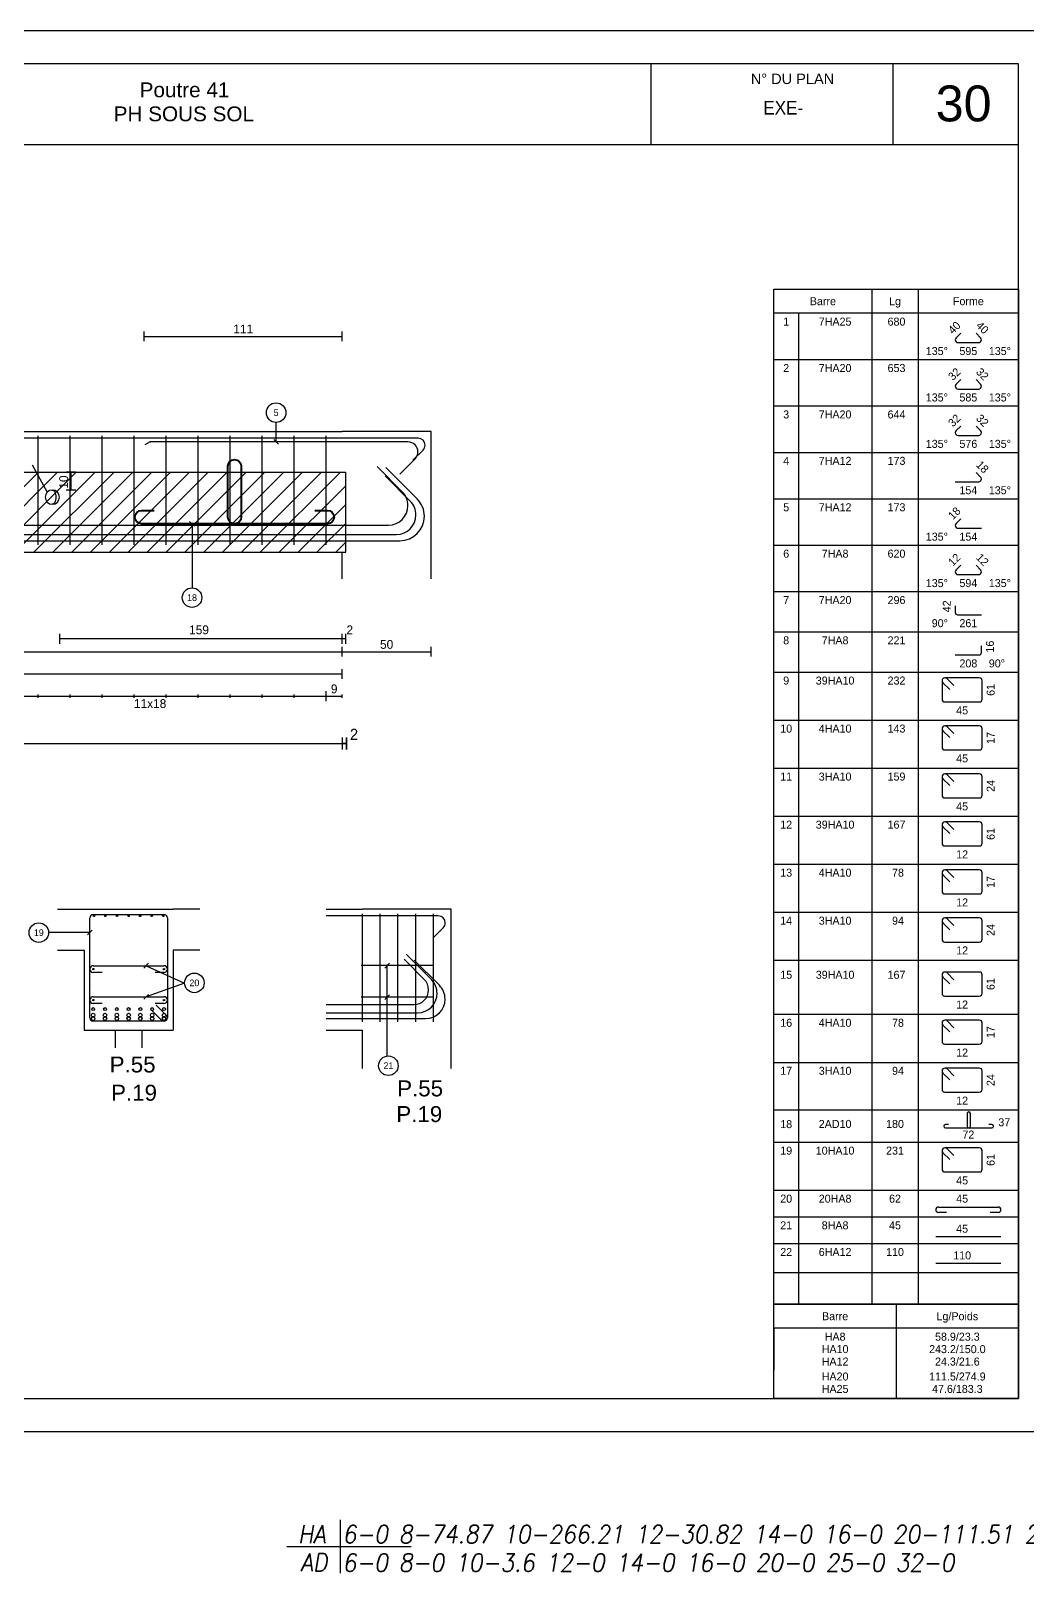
# Model space of a CAD drawing. Extents: x -12912 to 27386, y 1818 to 8189.
# Drawn here: x 22139 to 22699, y 3103 to 3971 of the extents above; entities that cross this region are included whole.
import ezdxf
from ezdxf.enums import TextEntityAlignment as Align

# ---------------------------------------------------------------- set-up
doc = ezdxf.new("R2010")
doc.units = 0
doc.header["$MEASUREMENT"] = 0
doc.linetypes.add('CONTINUE', pattern=[0])
doc.linetypes.add('MEDIUM_DASH', pattern=[0.5, 0.35, -0.15])
doc.layers.get('0').update_dxf_attribs({"linetype": 'CONTINUOUS'})
for name, color, linetype in [('1', 7, 'CONTINUOUS'), ('173', 7, 'CONTINUOUS'), ('5', 7, 'CONTINUOUS'), ('6', 7, 'CONTINUOUS'), ('7', 7, 'CONTINUOUS'), ('GO-CARTOUCHE', 7, 'CONTINUOUS'), ('GO-TEXTE', 9, 'CONTINUOUS'), ('PYC-HACHURE', 7, 'CONTINUOUS'), ('RDC COFFRAGE', 7, 'CONTINUOUS'), ('STR_TXT', 102, 'CONTINUOUS')]:
    doc.layers.add(name, color=color, linetype=linetype)
doc.layers.add('PYC- HACHURES', color=7, linetype='CONTINUOUS', lineweight=18)
doc.styles.add('ARIAL', font='ARIAL.TTF')
doc.styles.add('Tableau', font='romans.shx', dxfattribs={"width": 0.9, "oblique": 10})
doc.styles.add('TEXTEBA', font='ARIAL.TTF')

# ---------------------------------------------------------------- blocks, each defined once
blk = doc.blocks.new('A$C20507BFC')
at = {"layer": 'RDC COFFRAGE', "color": 5, "linetype": 'CONTINUE', "lineweight": 40, "ltscale": 0.01}
for points in [[(56, 36.05), (56, 36.05)], [(52.25, 32.3), (52.25, 3.75)], [(59.75, 3.75), (59.75, 32.3)], [(0, 3.75), (0, 3.75)], [(10.84, 7.49), (3.75, 7.49)], [(108.25, 7.49), (101.16, 7.49)], [(112, 3.75), (112, 3.75)], [(3.75, 0), (56, 0)], [(56, 0), (108.25, 0)]]:
    blk.add_lwpolyline(points, dxfattribs=at)
for centre, start, end in [((56, 32.3), 90, 180), ((56, 32.3), 0, 90), ((3.75, 3.75), 90, 180), ((3.75, 3.75), 180, 270), ((56, 3.75), 180, 270), ((56, 3.75), 270, 0), ((108.25, 3.75), 0, 90), ((108.25, 3.75), 270, 0)]:
    blk.add_arc(centre, 3.75, start, end, dxfattribs=at)
blk = doc.blocks.new('A$C2346579C')
at = {"layer": '173', "color": 173}
for points in [[(0, 1.9), (0, 1.9)], [(1.9, 3.8), (41.69, 3.8)], [(43.59, 1.9), (43.59, 1.9)], [(6.9, 0), (1.9, 0)], [(41.69, 0), (36.69, 0)]]:
    blk.add_lwpolyline(points, dxfattribs=at)
for centre, start, end in [((1.9, 1.9), 90, 180), ((1.9, 1.9), 180, 270), ((41.69, 1.9), 0, 90), ((41.69, 1.9), 270, 0)]:
    blk.add_arc(centre, 1.9, start, end, dxfattribs=at)
blk = doc.blocks.new('A$C5E66155F')
at = {"layer": '7', "color": 7}
for points in [[(2.01, 4.39), (2, 4)], [(2, 4), (2.01, 3.61)], [(2.04, 4.78), (2.01, 4.39)], [(2.01, 3.61), (2.04, 3.22)], [(2.09, 5.16), (2.04, 4.78)], [(2.04, 3.22), (2.09, 2.84)], [(2.15, 5.53), (2.09, 5.16)], [(2.09, 2.84), (2.15, 2.47)], [(2.24, 5.89), (2.15, 5.53)], [(2.15, 2.47), (2.24, 2.11)], [(2.34, 6.22), (2.24, 5.89)], [(2.24, 2.11), (2.34, 1.78)], [(2.45, 6.54), (2.34, 6.22)], [(2.34, 1.78), (2.45, 1.46)], [(2.59, 6.83), (2.45, 6.54)], [(2.45, 1.46), (2.59, 1.17)], [(2.73, 7.09), (2.59, 6.83)], [(2.59, 1.17), (2.73, 0.91)], [(2.89, 7.33), (2.73, 7.09)], [(2.73, 0.91), (2.89, 0.67)], [(3.06, 7.53), (2.89, 7.33)], [(2.89, 0.67), (3.06, 0.47)], [(3.23, 7.7), (3.06, 7.53)], [(3.06, 0.47), (3.23, 0.3)], [(3.42, 7.83), (3.23, 7.7)], [(3.23, 0.3), (3.42, 0.17)], [(3.61, 7.92), (3.42, 7.83)], [(3.42, 0.17), (3.61, 0.08)], [(3.8, 7.98), (3.61, 7.92)], [(3.61, 0.08), (3.8, 0.02)], [(4, 8), (3.8, 7.98)], [(3.8, 0.02), (4, 0)]]:
    blk.add_lwpolyline(points, dxfattribs=at)
blk.add_circle((4, 4), 4, dxfattribs=at)
blk = doc.blocks.new('Smallsp')
at = {"layer": 'STR_TXT', "linetype": 'Continuous'}
for points in [[(0, 15), (0, -15)], [(-30, 0), (40, 0)]]:
    blk.add_lwpolyline(points, dxfattribs=at)
at = {"layer": 'STR_TXT', "linetype": 'Continuous', "style": 'Tableau', "oblique": 10, "width": 0.9}
for s, p in [('HA', (-23.6, 1.89)), ('AD', (-22.2, -13.94))]:
    blk.add_text(s, height=10, dxfattribs=at).set_placement(p)
for tag, p in [('SPAD', (1.4, 1.89)), ('SPHA', (1.4, -14.11))]:
    blk.add_attdef(tag, p, '', height=10, dxfattribs=at)

msp = doc.modelspace()

# ---------------------------------------------------------------- hatches: boundary and pattern name
at = {"layer": 'PYC- HACHURES', "lineweight": 15}
h = msp.add_hatch(dxfattribs=at)
h.set_pattern_fill('ANSI31', color=104, scale=60, style=0)
h.set_pattern_definition([(45, (-3819.06, 33.719), (-5.3033009, 5.3033009), [])])
h.paths.add_polyline_path([(22316.135, 3722.317), (21812.135, 3722.317), (21812.135, 3677.317), (21814.135, 3677.317), (22314.135, 3677.317), (22316.135, 3677.317)])

# ---------------------------------------------------------------- linework, layer by layer
at = {"color": 7, "linetype": 'Continuous'}
for p, q in [((22186.558, 3408.613), (22186.558, 3398.641)), ((22201.52, 3408.613), (22201.52, 3398.641))]:
    msp.add_line(p, q, dxfattribs=at)
at = {"layer": '1', "color": 1}
for points in [[(22347.913, 3711.345), (22333.771, 3725.487)], [(22352.413, 3706.095), (22338.271, 3720.237)], [(22356.358, 3707.29), (22338.68, 3724.967)], [(22351.135, 3703.567), (22351.135, 3703.567)], [(22355.635, 3698.317), (22355.635, 3698.317)], [(22360.385, 3697.567), (22360.385, 3697.567)], [(21783.635, 3687.317), (22344.635, 3687.317)], [(21788.135, 3692.567), (22340.135, 3692.567)], [(21781.635, 3683.817), (22346.635, 3683.817)], [(22360.269, 3437.182), (22348.955, 3448.496)], [(22364.278, 3437.141), (22350.136, 3451.284)], [(22368.778, 3433.891), (22354.636, 3448.034)], [(22362.7, 3431.313), (22362.7, 3431.313)], [(22367.5, 3429.363), (22367.5, 3429.363)], [(22372, 3426.113), (22372, 3426.113)], [(22305.141, 3423.013), (22354.4, 3423.013)], [(22305.141, 3418.363), (22356.5, 3418.363)], [(22305.141, 3415.113), (22361, 3415.113)]]:
    msp.add_lwpolyline(points, dxfattribs=at)
for centre, radius in [((22174.139, 3417.113), 1), ((22174.139, 3420.513), 0.8), ((22180.772, 3417.113), 1), ((22180.772, 3420.513), 0.8), ((22187.405, 3417.113), 1), ((22187.405, 3420.513), 0.8), ((22194.039, 3417.113), 1), ((22194.039, 3420.513), 0.8), ((22200.672, 3417.113), 1), ((22200.672, 3420.513), 0.8), ((22207.305, 3417.113), 1), ((22207.305, 3420.513), 0.8), ((22213.939, 3417.113), 1), ((22213.939, 3420.513), 0.8), ((22174.139, 3415.113), 1), ((22180.772, 3415.113), 1), ((22187.405, 3415.113), 1), ((22194.039, 3415.113), 1), ((22200.672, 3415.113), 1), ((22207.305, 3415.113), 1), ((22213.939, 3415.113), 1)]:
    msp.add_circle(centre, radius, dxfattribs=at)
for centre, radius, start, end in [((22340.135, 3703.567), 11, 270, 0), ((22340.135, 3703.567), 11, 0, 45), ((22344.635, 3698.317), 11, 0, 45), ((22346.635, 3697.567), 13.75, 0, 45), ((22344.635, 3698.317), 11, 270, 0), ((22346.635, 3697.567), 13.75, 270, 0), ((22354.4, 3431.313), 8.3, 0, 45), ((22356.5, 3429.363), 11, 0, 45), ((22354.4, 3431.313), 8.3, 270, 0), ((22356.5, 3429.363), 11, 270, 0), ((22361, 3426.113), 11, 270, 0), ((22361, 3426.113), 11, 0, 45)]:
    msp.add_arc(centre, radius, start, end, dxfattribs=at)
at = {"layer": '173', "color": 173}
for p, q in [((22364.944, 3444.902), (22324.724, 3444.902)), ((22364.944, 3427.213), (22324.724, 3427.213))]:
    msp.add_line(p, q, dxfattribs=at)
for points in [[(22556.947, 3825.261), (22694.447, 3825.261), (22694.447, 3254.55), (22556.947, 3254.55), (22556.947, 3825.261)], [(22556.947, 3254.55), (22694.447, 3254.55), (22694.447, 3201.562), (22556.947, 3201.562), (22556.947, 3254.55)]]:
    msp.add_lwpolyline(points, close=True, dxfattribs=at)
for points in [[(22611.947, 3825.261), (22611.947, 3254.55)], [(22638.072, 3825.261), (22638.072, 3254.55)], [(22694.447, 3825.261), (22694.447, 3254.55)], [(22694.447, 3811.761), (22556.947, 3811.761)], [(22570.697, 3811.761), (22570.697, 3254.55)], [(22661.951, 3800.502), (22659.343, 3797.894)], [(22673.176, 3797.894), (22670.569, 3800.502)], [(22658.885, 3796.787), (22658.885, 3796.787)], [(22660.45, 3795.222), (22672.069, 3795.222)], [(22673.635, 3796.787), (22673.635, 3796.787)], [(22556.947, 3785.669), (22694.447, 3785.669)], [(22661.951, 3774.409), (22659.343, 3771.802)], [(22673.176, 3771.802), (22670.569, 3774.409)], [(22658.885, 3770.695), (22658.885, 3770.695)], [(22660.45, 3769.129), (22672.069, 3769.129)], [(22673.635, 3770.695), (22673.635, 3770.695)], [(22556.947, 3759.576), (22694.447, 3759.576)], [(22661.951, 3748.317), (22659.343, 3745.71)], [(22673.176, 3745.71), (22670.569, 3748.317)], [(22356.835, 3741.417), (21771.435, 3741.417)], [(22143.135, 3681.567), (22143.135, 3742.817)], [(22161.135, 3681.567), (22161.135, 3742.817)], [(22179.135, 3681.567), (22179.135, 3742.817)], [(22197.135, 3681.567), (22197.135, 3742.817)], [(22215.135, 3681.567), (22215.135, 3742.817)], [(22233.135, 3681.567), (22233.135, 3742.817)], [(22251.135, 3681.567), (22251.135, 3742.817)], [(22269.135, 3681.567), (22269.135, 3742.817)], [(22287.135, 3681.567), (22287.135, 3742.817)], [(22305.135, 3681.567), (22305.135, 3742.817)], [(22360.735, 3737.517), (22360.735, 3737.517)], [(22658.885, 3744.603), (22658.885, 3744.603)], [(22660.45, 3743.037), (22672.069, 3743.037)], [(22673.635, 3744.603), (22673.635, 3744.603)], [(22353.936, 3729.102), (22359.593, 3734.759)], [(22556.947, 3733.484), (22694.447, 3733.484)], [(22673.176, 3719.617), (22670.569, 3722.225)], [(22658.885, 3716.945), (22672.069, 3716.945)], [(22673.635, 3718.51), (22673.635, 3718.51)], [(22556.947, 3707.392), (22694.447, 3707.392)], [(22661.951, 3696.132), (22659.343, 3693.525)], [(22658.885, 3692.418), (22658.885, 3692.418)], [(22660.45, 3690.852), (22673.635, 3690.852)], [(22556.947, 3681.299), (22694.447, 3681.299)], [(22661.951, 3670.04), (22659.343, 3667.433)], [(22673.176, 3667.433), (22670.569, 3670.04)], [(22658.885, 3666.326), (22658.885, 3666.326)], [(22660.45, 3664.76), (22672.069, 3664.76)], [(22673.635, 3666.326), (22673.635, 3666.326)], [(22556.947, 3655.207), (22694.447, 3655.207)], [(22658.885, 3647.26), (22658.885, 3643.572)], [(22660.243, 3642.214), (22673.635, 3642.214)], [(22556.947, 3632.579), (22694.447, 3632.579)], [(22658.885, 3619.587), (22672.277, 3619.587)], [(22673.635, 3620.944), (22673.635, 3624.632)], [(22556.947, 3609.952), (22694.447, 3609.952)], [(22651.485, 3605.082), (22651.485, 3594.822)], [(22651.485, 3605.082), (22651.485, 3605.082)], [(22651.959, 3603.936), (22655.778, 3600.118)], [(22653.105, 3606.702), (22653.105, 3606.702)], [(22672.415, 3606.702), (22653.105, 3606.702)], [(22658.069, 3602.409), (22654.25, 3606.227)], [(22674.035, 3594.822), (22674.035, 3605.082)], [(22653.105, 3593.202), (22672.415, 3593.202)], [(22556.947, 3582.952), (22694.447, 3582.952)], [(22651.485, 3578.082), (22651.485, 3567.822)], [(22651.485, 3578.082), (22651.485, 3578.082)], [(22651.959, 3576.936), (22655.778, 3573.118)], [(22653.105, 3579.702), (22653.105, 3579.702)], [(22672.415, 3579.702), (22653.105, 3579.702)], [(22658.069, 3575.409), (22654.25, 3579.227)], [(22674.035, 3567.822), (22674.035, 3578.082)], [(22653.105, 3566.202), (22672.415, 3566.202)], [(22556.947, 3555.952), (22694.447, 3555.952)], [(22651.485, 3551.082), (22651.485, 3540.822)], [(22651.485, 3551.082), (22651.485, 3551.082)], [(22651.959, 3549.936), (22655.778, 3546.118)], [(22653.105, 3552.702), (22653.105, 3552.702)], [(22672.415, 3552.702), (22653.105, 3552.702)], [(22658.069, 3548.409), (22654.25, 3552.227)], [(22674.035, 3540.822), (22674.035, 3551.082)], [(22653.105, 3539.202), (22672.415, 3539.202)], [(22556.947, 3528.952), (22694.447, 3528.952)], [(22651.485, 3524.082), (22651.485, 3513.822)], [(22651.485, 3524.082), (22651.485, 3524.082)], [(22651.959, 3522.936), (22655.778, 3519.118)], [(22653.105, 3525.702), (22653.105, 3525.702)], [(22672.415, 3525.702), (22653.105, 3525.702)], [(22658.069, 3521.409), (22654.25, 3525.227)], [(22674.035, 3513.822), (22674.035, 3524.082)], [(22653.105, 3512.202), (22672.415, 3512.202)], [(22556.947, 3501.952), (22694.447, 3501.952)], [(22651.485, 3497.082), (22651.485, 3486.822)], [(22651.485, 3497.082), (22651.485, 3497.082)], [(22651.959, 3495.936), (22655.778, 3492.118)], [(22653.105, 3498.702), (22653.105, 3498.702)], [(22672.415, 3498.702), (22653.105, 3498.702)], [(22658.069, 3494.409), (22654.25, 3498.227)], [(22674.035, 3486.822), (22674.035, 3497.082)], [(22653.105, 3485.202), (22672.415, 3485.202)], [(22172.239, 3415.613), (22172.239, 3471.813)], [(22174.139, 3473.713), (22213.939, 3473.713)], [(22180.772, 3473.713), (22180.772, 3473.713)], [(22187.405, 3473.713), (22187.405, 3473.713)], [(22194.039, 3473.713), (22194.039, 3473.713)], [(22200.672, 3473.713), (22200.672, 3473.713)], [(22207.305, 3473.713), (22207.305, 3473.713)], [(22213.939, 3473.713), (22213.939, 3473.713)], [(22215.839, 3471.813), (22215.839, 3415.613)], [(22215.839, 3471.813), (22215.839, 3471.813)], [(22368.2, 3472.913), (22305.141, 3472.913)], [(22325.5, 3413.313), (22325.5, 3474.113)], [(22335.5, 3413.313), (22335.5, 3474.113)], [(22345.5, 3413.313), (22345.5, 3474.113)], [(22355.5, 3413.313), (22355.5, 3474.113)], [(22365.5, 3413.313), (22365.5, 3474.113)], [(22372.1, 3469.013), (22372.1, 3469.013)], [(22556.947, 3474.952), (22694.447, 3474.952)], [(22651.485, 3470.082), (22651.485, 3459.822)], [(22651.485, 3470.082), (22651.485, 3470.082)], [(22651.959, 3468.936), (22655.778, 3465.118)], [(22653.105, 3471.702), (22653.105, 3471.702)], [(22672.415, 3471.702), (22653.105, 3471.702)], [(22658.069, 3467.409), (22654.25, 3471.227)], [(22674.035, 3459.822), (22674.035, 3470.082)], [(22365.3, 3460.599), (22370.957, 3466.256)], [(22653.105, 3458.202), (22672.415, 3458.202)], [(22556.947, 3447.952), (22694.447, 3447.952)], [(22651.485, 3439.666), (22651.485, 3429.406)], [(22651.485, 3439.666), (22651.485, 3439.666)], [(22651.959, 3438.521), (22655.778, 3434.702)], [(22653.105, 3441.286), (22653.105, 3441.286)], [(22672.415, 3441.286), (22653.105, 3441.286)], [(22658.069, 3436.993), (22654.25, 3440.812)], [(22674.035, 3429.406), (22674.035, 3439.666)], [(22172.913, 3433.924), (22172.913, 3433.924)], [(22653.105, 3427.786), (22672.415, 3427.786)], [(22206.938, 3419.927), (22212.595, 3414.27)], [(22215.282, 3416.957), (22209.625, 3422.614)], [(22556.947, 3417.536), (22694.447, 3417.536)], [(22213.939, 3413.713), (22174.139, 3413.713)], [(22180.772, 3413.713), (22180.772, 3413.713)], [(22187.405, 3413.713), (22187.405, 3413.713)], [(22194.039, 3413.713), (22194.039, 3413.713)], [(22200.672, 3413.713), (22200.672, 3413.713)], [(22207.305, 3413.713), (22207.305, 3413.713)], [(22651.485, 3412.666), (22651.485, 3402.406)], [(22651.485, 3412.666), (22651.485, 3412.666)], [(22651.959, 3411.521), (22655.778, 3407.702)], [(22653.105, 3414.286), (22653.105, 3414.286)], [(22672.415, 3414.286), (22653.105, 3414.286)], [(22658.069, 3409.993), (22654.25, 3413.812)], [(22674.035, 3402.406), (22674.035, 3412.666)], [(22653.105, 3400.786), (22672.415, 3400.786)], [(22556.947, 3390.536), (22694.447, 3390.536)], [(22651.485, 3385.666), (22651.485, 3375.406)], [(22651.485, 3385.666), (22651.485, 3385.666)], [(22651.959, 3384.521), (22655.778, 3380.702)], [(22653.105, 3387.286), (22653.105, 3387.286)], [(22672.415, 3387.286), (22653.105, 3387.286)], [(22658.069, 3382.993), (22654.25, 3386.812)], [(22674.035, 3375.406), (22674.035, 3385.666)], [(22653.105, 3373.786), (22672.415, 3373.786)], [(22556.947, 3363.887), (22694.447, 3363.887)], [(22556.947, 3363.887), (22694.447, 3363.887)], [(22556.947, 3363.887), (22694.447, 3363.887)], [(22556.947, 3363.887), (22694.447, 3363.887)], [(22556.947, 3363.887), (22694.447, 3363.887)], [(22556.947, 3363.887), (22694.447, 3363.887)], [(22556.947, 3363.887), (22694.447, 3363.887)], [(22556.947, 3363.887), (22694.447, 3363.887)], [(22665.5, 3361.715), (22665.5, 3354.575)], [(22667.373, 3354.575), (22667.373, 3361.715)], [(22652.436, 3354.575), (22652.436, 3354.575)], [(22655.145, 3355.512), (22653.373, 3355.512)], [(22653.373, 3353.639), (22666.436, 3353.639)], [(22666.436, 3353.639), (22679.5, 3353.639)], [(22679.5, 3355.512), (22677.727, 3355.512)], [(22680.436, 3354.575), (22680.436, 3354.575)], [(22556.947, 3345.657), (22694.447, 3345.657)], [(22556.947, 3345.657), (22694.447, 3345.657)], [(22556.947, 3345.657), (22694.447, 3345.657)], [(22651.485, 3340.787), (22651.485, 3330.527)], [(22651.485, 3340.787), (22651.485, 3340.787)], [(22651.959, 3339.641), (22655.778, 3335.823)], [(22653.105, 3342.407), (22653.105, 3342.407)], [(22672.415, 3342.407), (22653.105, 3342.407)], [(22658.069, 3338.114), (22654.25, 3341.932)], [(22674.035, 3330.527), (22674.035, 3340.787)], [(22653.105, 3328.907), (22672.415, 3328.907)], [(22556.947, 3318.657), (22694.447, 3318.657)], [(22556.947, 3318.657), (22694.447, 3318.657)], [(22556.947, 3318.657), (22694.447, 3318.657)], [(22556.947, 3318.657), (22694.447, 3318.657)], [(22556.947, 3318.657), (22694.447, 3318.657)], [(22556.947, 3318.657), (22694.447, 3318.657)], [(22556.947, 3318.657), (22694.447, 3318.657)], [(22556.947, 3318.657), (22694.447, 3318.657)], [(22556.947, 3318.657), (22694.447, 3318.657)], [(22556.947, 3318.657), (22694.447, 3318.657)], [(22647.938, 3307.657), (22647.938, 3307.657)], [(22649.438, 3309.157), (22683.082, 3309.157)], [(22653.938, 3306.157), (22649.438, 3306.157)], [(22683.082, 3306.157), (22678.582, 3306.157)], [(22684.582, 3307.657), (22684.582, 3307.657)], [(22556.947, 3303.657), (22694.447, 3303.657)], [(22556.947, 3288.657), (22694.447, 3288.657)], [(22556.947, 3288.657), (22694.447, 3288.657)], [(22556.947, 3288.657), (22694.447, 3288.657)], [(22556.947, 3288.657), (22694.447, 3288.657)], [(22647.938, 3292.657), (22684.582, 3292.657)], [(22556.947, 3272.367), (22694.447, 3272.367)], [(22647.938, 3277.657), (22684.582, 3277.657)], [(22625.697, 3254.55), (22625.697, 3201.562)], [(22694.447, 3254.55), (22694.447, 3217.55)], [(22694.447, 3241.05), (22556.947, 3241.05)], [(22556.947, 3241.05), (22556.947, 3217.55)], [(22694.447, 3241.05), (22694.447, 3217.55)]]:
    msp.add_lwpolyline(points, dxfattribs=at)
for centre in [(22174.539, 3472.913), (22181.039, 3472.913), (22187.539, 3472.913), (22194.039, 3472.913), (22200.539, 3472.913), (22207.039, 3472.913), (22213.539, 3472.913), (22174.139, 3442.987), (22213.929, 3442.987), (22174.139, 3425.549), (22213.929, 3425.549)]:
    msp.add_circle(centre, 0.4, dxfattribs=at)
for centre, radius, start, end in [((22660.45, 3796.787), 1.566, 135, 180), ((22660.45, 3796.787), 1.566, 180, 270), ((22672.069, 3796.787), 1.566, 270, 0), ((22672.069, 3796.787), 1.566, 0, 45), ((22660.45, 3770.695), 1.566, 135, 180), ((22660.45, 3770.695), 1.566, 180, 270), ((22672.069, 3770.695), 1.566, 270, 0), ((22672.069, 3770.695), 1.566, 0, 45), ((22356.835, 3737.517), 3.9, 0, 90), ((22356.835, 3737.517), 3.9, 315, 0), ((22660.45, 3744.603), 1.566, 135, 180), ((22660.45, 3744.603), 1.566, 180, 270), ((22672.069, 3744.603), 1.566, 270, 0), ((22672.069, 3744.603), 1.566, 0, 45), ((22672.069, 3718.51), 1.566, 270, 0), ((22672.069, 3718.51), 1.566, 0, 45), ((22660.45, 3692.418), 1.566, 135, 180), ((22660.45, 3692.418), 1.566, 180, 270), ((22660.45, 3666.326), 1.566, 135, 180), ((22660.45, 3666.326), 1.566, 180, 270), ((22672.069, 3666.326), 1.566, 270, 0), ((22672.069, 3666.326), 1.566, 0, 45), ((22660.243, 3643.572), 1.358, 180, 270), ((22672.277, 3620.944), 1.358, 270, 0), ((22653.105, 3605.082), 1.62, 90, 180), ((22653.105, 3605.082), 1.62, 180, 225), ((22653.105, 3605.082), 1.62, 45, 90), ((22672.415, 3605.082), 1.62, 0, 90), ((22653.105, 3594.822), 1.62, 180, 270), ((22672.415, 3594.822), 1.62, 270, 0), ((22653.105, 3578.082), 1.62, 90, 180), ((22653.105, 3578.082), 1.62, 180, 225), ((22653.105, 3578.082), 1.62, 45, 90), ((22672.415, 3578.082), 1.62, 0, 90), ((22653.105, 3567.822), 1.62, 180, 270), ((22672.415, 3567.822), 1.62, 270, 0), ((22653.105, 3551.082), 1.62, 90, 180), ((22653.105, 3551.082), 1.62, 180, 225), ((22653.105, 3551.082), 1.62, 45, 90), ((22672.415, 3551.082), 1.62, 0, 90), ((22653.105, 3540.822), 1.62, 180, 270), ((22672.415, 3540.822), 1.62, 270, 0), ((22653.105, 3524.082), 1.62, 90, 180), ((22653.105, 3524.082), 1.62, 180, 225), ((22653.105, 3524.082), 1.62, 45, 90), ((22672.415, 3524.082), 1.62, 0, 90), ((22653.105, 3513.822), 1.62, 180, 270), ((22672.415, 3513.822), 1.62, 270, 0), ((22653.105, 3497.082), 1.62, 90, 180), ((22653.105, 3497.082), 1.62, 180, 225), ((22653.105, 3497.082), 1.62, 45, 90), ((22672.415, 3497.082), 1.62, 0, 90), ((22653.105, 3486.822), 1.62, 180, 270), ((22672.415, 3486.822), 1.62, 270, 0), ((22174.139, 3471.813), 1.9, 90, 180), ((22213.939, 3471.813), 1.9, 0, 90), ((22368.2, 3469.013), 3.9, 0, 90), ((22368.2, 3469.013), 3.9, 315, 0), ((22653.105, 3470.082), 1.62, 90, 180), ((22653.105, 3470.082), 1.62, 180, 225), ((22653.105, 3470.082), 1.62, 45, 90), ((22672.415, 3470.082), 1.62, 0, 90), ((22653.105, 3459.822), 1.62, 180, 270), ((22672.415, 3459.822), 1.62, 270, 0), ((22653.105, 3439.666), 1.62, 90, 180), ((22653.105, 3439.666), 1.62, 180, 225), ((22653.105, 3439.666), 1.62, 45, 90), ((22672.415, 3439.666), 1.62, 0, 90), ((22653.105, 3429.406), 1.62, 180, 270), ((22672.415, 3429.406), 1.62, 270, 0), ((22213.939, 3415.613), 1.9, 0, 45), ((22174.139, 3415.613), 1.9, 180, 270), ((22213.939, 3415.613), 1.9, 225, 270), ((22213.939, 3415.613), 1.9, 270, 0), ((22653.105, 3412.666), 1.62, 90, 180), ((22653.105, 3412.666), 1.62, 180, 225), ((22653.105, 3412.666), 1.62, 45, 90), ((22672.415, 3412.666), 1.62, 0, 90), ((22653.105, 3402.406), 1.62, 180, 270), ((22672.415, 3402.406), 1.62, 270, 0), ((22653.105, 3385.666), 1.62, 90, 180), ((22653.105, 3385.666), 1.62, 180, 225), ((22653.105, 3385.666), 1.62, 45, 90), ((22672.415, 3385.666), 1.62, 0, 90), ((22653.105, 3375.406), 1.62, 180, 270), ((22672.415, 3375.406), 1.62, 270, 0), ((22666.436, 3361.715), 0.937, 90, 180), ((22666.436, 3361.715), 0.937, 0, 90), ((22653.373, 3354.575), 0.937, 90, 180), ((22653.373, 3354.575), 0.937, 180, 270), ((22666.436, 3354.575), 0.937, 180, 270), ((22666.436, 3354.575), 0.937, 270, 0), ((22679.5, 3354.575), 0.937, 0, 90), ((22679.5, 3354.575), 0.937, 270, 0), ((22653.105, 3340.787), 1.62, 90, 180), ((22653.105, 3340.787), 1.62, 180, 225), ((22653.105, 3340.787), 1.62, 45, 90), ((22672.415, 3340.787), 1.62, 0, 90), ((22653.105, 3330.527), 1.62, 180, 270), ((22672.415, 3330.527), 1.62, 270, 0), ((22649.438, 3307.657), 1.5, 90, 180), ((22649.438, 3307.657), 1.5, 180, 270), ((22683.082, 3307.657), 1.5, 0, 90), ((22683.082, 3307.657), 1.5, 270, 0)]:
    msp.add_arc(centre, radius, start, end, dxfattribs=at)
at = {"layer": '5', "color": 5}
for p, q in [((22139.733, 3726.443), (22148.221, 3711.057)), ((22155.135, 3631.423), (22155.135, 3625.923)), ((22314.135, 3628.673), (22155.135, 3628.673)), ((22316.135, 3628.673), (22314.135, 3628.673))]:
    msp.add_line(p, q, dxfattribs=at)
for points in [[(22202.839, 3795.984), (22202.839, 3801.484)], [(22202.839, 3798.734), (22314.135, 3798.734)], [(22314.135, 3795.984), (22314.135, 3801.484)], [(22206.117, 3739.367), (22203.139, 3737.647)], [(22351.135, 3739.367), (22206.117, 3739.367)], [(22346.609, 3721.322), (22355.095, 3729.807)], [(22356.735, 3733.767), (22356.735, 3733.767)], [(22164.414, 3722.317), (22158.914, 3722.317)], [(22161.664, 3712.317), (22161.664, 3722.317)], [(22164.414, 3712.317), (22158.914, 3712.317)], [(22314.135, 3625.923), (22314.135, 3631.423)], [(22316.135, 3625.923), (22316.135, 3631.423)], [(21814.135, 3621.4), (22314.135, 3621.4)], [(22314.135, 3618.65), (22314.135, 3624.15)], [(22314.135, 3621.4), (22364.135, 3621.4)], [(22364.135, 3618.65), (22364.135, 3624.15)], [(21890.135, 3608.9), (22314.135, 3608.9)], [(22314.135, 3606.15), (22314.135, 3611.65)], [(22305.135, 3593.65), (22305.135, 3599.15)], [(22107.135, 3596.4), (22305.135, 3596.4)], [(22125.135, 3596.4), (22143.135, 3596.4)], [(22143.135, 3595.484), (22143.135, 3597.317)], [(22143.135, 3596.4), (22161.135, 3596.4)], [(22161.135, 3595.484), (22161.135, 3597.317)], [(22161.135, 3596.4), (22179.135, 3596.4)], [(22179.135, 3595.484), (22179.135, 3597.317)], [(22179.135, 3596.4), (22197.135, 3596.4)], [(22197.135, 3595.484), (22197.135, 3597.317)], [(22197.135, 3596.4), (22215.135, 3596.4)], [(22215.135, 3595.484), (22215.135, 3597.317)], [(22215.135, 3596.4), (22233.135, 3596.4)], [(22233.135, 3595.484), (22233.135, 3597.317)], [(22233.135, 3596.4), (22251.135, 3596.4)], [(22251.135, 3595.484), (22251.135, 3597.317)], [(22251.135, 3596.4), (22269.135, 3596.4)], [(22269.135, 3595.484), (22269.135, 3597.317)], [(22269.135, 3596.4), (22287.135, 3596.4)], [(22287.135, 3595.484), (22287.135, 3597.317)], [(22287.135, 3596.4), (22305.135, 3596.4)], [(22305.135, 3595.484), (22305.135, 3597.317)], [(22305.135, 3596.4), (22314.135, 3596.4)], [(22314.135, 3595.484), (22314.135, 3597.317)], [(22369.2, 3465.263), (22369.2, 3465.263)]]:
    msp.add_lwpolyline(points, dxfattribs=at)
for start, end in [(0, 90), (315, 0)]:
    msp.add_arc((22351.135, 3733.767), 5.6, start, end, dxfattribs=at)
msp.add_point((22206.117, 3739.367), dxfattribs=at)
at = {"layer": '6', "color": 6}
for points in [[(22276.987, 3739.367), (22276.987, 3750.317)], [(22275.661, 3740.693), (22278.313, 3738.041)], [(22231.025, 3692.03), (22228.373, 3694.681)], [(22229.699, 3693.355), (22229.699, 3657.317)], [(22172.239, 3463.478), (22149.039, 3463.478)], [(22170.913, 3462.152), (22173.564, 3464.804)], [(22205.244, 3446.213), (22202.593, 3443.561)], [(22203.918, 3444.887), (22225.513, 3435.128)], [(22340.828, 3446.213), (22338.176, 3443.561)], [(22339.502, 3394.105), (22339.502, 3444.902)], [(22225.513, 3435.128), (22203.881, 3427.449)], [(22205.244, 3428.775), (22202.593, 3426.123)], [(22340.828, 3428.538), (22338.176, 3425.887)]]:
    msp.add_lwpolyline(points, dxfattribs=at)
for centre in [(22276.987, 3755.817), (22229.699, 3651.817), (22143.539, 3463.478), (22231.012, 3435.215), (22340.11, 3388.639)]:
    msp.add_circle(centre, 5.5, dxfattribs=at)
at = {"layer": '7', "color": 7}
for points in [[(21814.135, 3745.317), (22314.135, 3745.317)], [(22364.135, 3745.317), (22314.135, 3745.317)], [(22364.135, 3745.317), (22339.135, 3745.317)], [(22364.135, 3662.317), (22364.135, 3745.317)], [(21814.135, 3677.317), (22314.135, 3677.317)], [(22314.135, 3662.317), (22314.135, 3677.317)], [(22364.135, 3662.317), (22364.135, 3677.317)], [(22154.039, 3476.613), (22169.039, 3476.613)], [(22169.039, 3476.613), (22219.039, 3476.613)], [(22234.039, 3476.613), (22219.039, 3476.613)], [(22305.141, 3476.613), (22325.5, 3476.613)], [(22375.5, 3476.613), (22325.5, 3476.613)], [(22375.5, 3476.613), (22350.5, 3476.613)], [(22375.5, 3387.029), (22375.5, 3476.613)], [(22154.039, 3453.613), (22169.039, 3453.613)], [(22169.039, 3453.613), (22169.039, 3408.613)], [(22234.039, 3453.613), (22219.039, 3453.613)], [(22219.039, 3453.613), (22219.039, 3408.613)], [(22169.039, 3408.613), (22219.039, 3408.613)], [(22305.141, 3408.613), (22325.5, 3408.613)], [(22325.5, 3387.029), (22325.5, 3408.613)], [(22375.5, 3387.029), (22375.5, 3408.613)]]:
    msp.add_lwpolyline(points, dxfattribs=at)
at = {"layer": '7', "color": 7, "linetype": 'MEDIUM_DASH'}
msp.add_lwpolyline([(21812.135, 3722.317), (22316.135, 3722.317)], dxfattribs=at)
at = {"layer": '7', "color": 7, "linetype": 'Continuous'}
msp.add_lwpolyline([(22314.135, 3677.317), (22316.135, 3677.317), (22316.135, 3722.317)], dxfattribs=at)
at = {"layer": 'GO-CARTOUCHE', "linetype": 'Continuous'}
for points in [[(22713.006, 3183.004), (22713.006, 3970.504), (21599.37, 3970.504), (21599.37, 3183.004)], [(22694.447, 3201.562), (22694.447, 3951.945), (21617.929, 3951.945), (21617.929, 3201.562)]]:
    msp.add_lwpolyline(points, close=True, dxfattribs=at)
at = {"layer": 'GO-TEXTE', "color": 7}
for points in [[(22487.644, 3951.945), (22487.644, 3906.498)], [(22623.703, 3951.945), (22623.703, 3906.498)], [(22694.447, 3906.498), (21617.929, 3906.498)]]:
    msp.add_lwpolyline(points, dxfattribs=at)
at = {"layer": 'PYC-HACHURE'}
for points in [[(22314.135, 3573.25), (22314.135, 3566.406)], [(22316.624, 3566.406), (22316.624, 3573.25)], [(22316.624, 3573.25), (22316.624, 3566.406)], [(21811.513, 3569.828), (22316.624, 3569.828)], [(22316.624, 3569.828), (22314.135, 3569.828)]]:
    msp.add_lwpolyline(points, dxfattribs=at)

# ---------------------------------------------------------------- block references
at = {"color": 7, "linetype": 'Continuous'}
for p in [(22172.239, 3441.087), (22172.239, 3423.649)]:
    msp.add_blockref('A$C2346579C', p, dxfattribs=at)
at = {"layer": '6', "color": 7, "linetype": 'Continuous', "xscale": -1}
msp.add_blockref('A$C20507BFC', (22309.619, 3693.355), dxfattribs=at)
at = {"layer": '7', "color": 7, "linetype": 'Continuous', "xscale": -1}
msp.add_blockref('A$C5E66155F', (22155.135, 3704.317), dxfattribs=at)
at = {"layer": 'STR_TXT', "linetype": 'Continuous'}
msp.add_blockref('Smallsp', (22312.976, 3118.334), dxfattribs=at).add_auto_attribs({'SPHA': '6-0 8-0 10-3.6 12-0 14-0 16-0 20-0 25-0 32-0 ', 'SPAD': '6-0 8-74.87 10-266.21 12-30.82 14-0 16-0 20-111.51 25-47.6 32-0 '})

# ---------------------------------------------------------------- texts
at = {"style": 'ARIAL'}
for s, p in [('P.55', (22183.389, 3393.818)), ('P.19', (22184.186, 3377.938)), ('P.55', (22345.065, 3380.387)), ('P.19', (22344.578, 3365.934))]:
    msp.add_text(s, height=8.9847, dxfattribs=at).set_placement(p, align=Align.TOP_LEFT)
at = {"layer": '173', "color": 173}
for s, p in [('Barre', (22584.447, 3818.511)), ('Lg', (22625.01, 3818.511)), ('Forme', (22666.26, 3818.511)), ('Barre', (22591.322, 3247.8)), ('Lg/Poids', (22660.072, 3247.8))]:
    msp.add_text(s, height=4.5, dxfattribs=at).set_placement(p, align=Align.MIDDLE_CENTER)
for s, p in [('1', (22563.822, 3809.261)), ('7HA25', (22591.322, 3809.261)), (' 680', (22625.01, 3809.261)), ('595', (22666.26, 3792.722)), ('2', (22563.822, 3783.169)), ('7HA20', (22591.322, 3783.169)), (' 653', (22625.01, 3783.169)), ('585', (22666.26, 3766.629)), ('3', (22563.822, 3757.076)), ('7HA20', (22591.322, 3757.076)), (' 644', (22625.01, 3757.076)), ('576', (22666.26, 3740.537)), ('4', (22563.822, 3730.984)), ('7HA12', (22591.322, 3730.984)), (' 173', (22625.01, 3730.984)), ('154', (22666.26, 3714.445)), ('5', (22563.822, 3704.892)), ('7HA12', (22591.322, 3704.892)), (' 173', (22625.01, 3704.892)), ('154', (22666.26, 3688.352)), ('6', (22563.822, 3678.799)), ('7HA8', (22591.322, 3678.799)), (' 620', (22625.01, 3678.799)), ('594', (22666.26, 3662.26)), ('7', (22563.822, 3652.707)), ('7HA20', (22591.322, 3652.707)), (' 296', (22625.01, 3652.707)), ('261', (22666.26, 3639.714)), ('8', (22563.822, 3630.079)), ('7HA8', (22591.322, 3630.079)), (' 221', (22625.01, 3630.079)), ('208', (22666.26, 3617.087)), ('9', (22563.822, 3607.452)), ('39HA10', (22591.322, 3607.452)), (' 232', (22625.01, 3607.452)), ('45', (22662.76, 3590.702)), ('10', (22563.822, 3580.452)), ('4HA10', (22591.322, 3580.452)), (' 143', (22625.01, 3580.452)), ('45', (22662.76, 3563.702)), ('11', (22563.822, 3553.452)), ('3HA10', (22591.322, 3553.452)), (' 159', (22625.01, 3553.452)), ('45', (22662.76, 3536.702)), ('12', (22563.822, 3526.452)), ('39HA10', (22591.322, 3526.452)), (' 167', (22625.01, 3526.452)), ('12', (22662.76, 3509.702)), ('13', (22563.822, 3499.452)), ('4HA10', (22591.322, 3499.452)), ('  78', (22625.01, 3499.452)), ('12', (22662.76, 3482.702)), ('14', (22563.822, 3472.452)), ('3HA10', (22591.322, 3472.452)), ('  94', (22625.01, 3472.452)), ('12', (22662.76, 3455.702)), ('15', (22563.822, 3442.036)), ('39HA10', (22591.322, 3442.036)), (' 167', (22625.01, 3442.036)), ('12', (22662.76, 3425.286)), ('16', (22563.822, 3415.036)), ('4HA10', (22591.322, 3415.036)), ('  78', (22625.01, 3415.036)), ('12', (22662.76, 3398.286)), ('17', (22563.822, 3388.036)), ('3HA10', (22591.322, 3388.036)), ('  94', (22625.01, 3388.036)), ('12', (22662.76, 3371.286)), ('18', (22563.822, 3358.048)), ('2AD10', (22591.322, 3358.157)), ('180', (22625.01, 3358.157)), ('37', (22686.468, 3359.094)), ('72', (22666.26, 3352.179)), ('19', (22563.822, 3343.157)), ('10HA10', (22591.322, 3343.157)), ('231', (22625.01, 3343.157)), ('45', (22662.76, 3326.407)), ('20', (22563.822, 3316.157)), ('20HA8', (22591.322, 3316.157)), ('62', (22625.01, 3316.157)), ('45', (22662.76, 3316.157)), ('21', (22563.822, 3301.157)), ('8HA8', (22591.322, 3301.157)), ('45', (22625.01, 3301.157)), ('45', (22662.76, 3299.243)), ('22', (22563.822, 3286.157)), ('6HA12', (22591.322, 3286.157)), ('110', (22625.01, 3286.157)), ('110', (22662.76, 3284.243)), ('HA8', (22591.322, 3238.55)), ('58.9/23.3', (22660.072, 3238.55)), ('HA10', (22591.322, 3231.55)), ('243.2/150.0', (22660.072, 3231.55)), ('HA12', (22591.322, 3224.55)), ('24.3/21.6', (22660.072, 3224.55)), ('HA20', (22591.322, 3216.16)), ('HA25', (22591.322, 3209.16)), ('111.5/274.9', (22660.072, 3216.16)), ('47.6/183.3', (22660.072, 3209.16))]:
    msp.add_text(s, height=4.5, dxfattribs=at).set_placement(p, align=Align.TOP_CENTER)
for s, rotation, p in [('40', 45, (22657.576, 3799.662)), ('32', 45, (22657.576, 3773.57)), ('32', 45, (22657.576, 3747.477)), ('18', 45, (22657.576, 3695.293)), ('12', 45, (22657.576, 3669.2)), ('42', 90, (22656.385, 3643.572))]:
    msp.add_text(s, height=4.5, rotation=rotation, dxfattribs=at).set_placement(p)
for s, p in [('40', (22674.944, 3799.662)), ('32', (22674.944, 3773.57)), ('32', (22674.944, 3747.477)), ('18', (22674.944, 3721.385)), ('12', (22674.944, 3669.2))]:
    msp.add_text(s, height=4.5, rotation=315, dxfattribs=at).set_placement(p, align=Align.RIGHT)
for s, p in [('135°', (22654.76, 3792.722)), ('135°', (22654.76, 3766.629)), ('135°', (22654.76, 3740.537)), ('135°', (22654.76, 3688.352)), ('135°', (22654.76, 3662.26)), ('90°', (22654.76, 3639.714))]:
    msp.add_text(s, height=4.5, dxfattribs=at).set_placement(p, align=Align.TOP_RIGHT)
for s, p in [('135°', (22677.76, 3792.722)), ('135°', (22677.76, 3766.629)), ('135°', (22677.76, 3740.537)), ('135°', (22677.76, 3714.445)), ('135°', (22677.76, 3662.26)), ('90°', (22677.76, 3617.087))]:
    msp.add_text(s, height=4.5, dxfattribs=at).set_placement(p, align=Align.TOP_LEFT)
msp.add_text('16', height=4.5, rotation=90, dxfattribs=at).set_placement((22676.135, 3620.944), align=Align.TOP_LEFT)
for s, p in [('61', (22676.535, 3599.952)), ('17', (22676.535, 3572.952)), ('24', (22676.535, 3545.952)), ('61', (22676.535, 3518.952)), ('17', (22676.535, 3491.952)), ('24', (22676.535, 3464.952)), ('61', (22676.535, 3434.536)), ('17', (22676.535, 3407.536)), ('24', (22676.535, 3380.536)), ('61', (22676.535, 3335.657))]:
    msp.add_text(s, height=4.5, rotation=90, dxfattribs=at).set_placement(p, align=Align.TOP_CENTER)
at = {"layer": '5', "color": 5}
for s, p in [('111', (22258.487, 3800.371)), ('50', (22339.135, 3623.038)), ('9', (22309.635, 3598.038))]:
    msp.add_text(s, height=5, dxfattribs=at).set_placement(p, align=Align.CENTER)
msp.add_text('10', height=5, rotation=90, dxfattribs=at).set_placement((22160.023, 3716.817), align=Align.CENTER)
msp.add_text('11x18', height=5, dxfattribs=at).set_placement((22206.135, 3594.763), align=Align.TOP_CENTER)
at = {"layer": '5', "color": 5, "char_height": 5, "attachment_point": 5}
for s, insert in [('159', (22233.635, 3633.683)), ('2', (22318.395, 3633.683))]:
    msp.add_mtext(s, dxfattribs=dict(at, insert=insert))
at = {"layer": '6', "color": 6}
for s, p in [('5', (22276.987, 3755.817)), ('18', (22229.699, 3651.817)), ('19', (22143.539, 3463.478)), ('20', (22231.012, 3435.215)), ('21', (22340.11, 3388.639))]:
    msp.add_text(s, height=3.75, dxfattribs=at).set_placement(p, align=Align.MIDDLE_CENTER)
at = {"layer": 'GO-CARTOUCHE', "color": 2, "style": 'TEXTEBA'}
msp.add_text('30', height=20.1986, dxfattribs=at).set_placement((22647.923, 3919.597))
at = {"layer": 'GO-CARTOUCHE', "color": 2, "style": 'TEXTEBA', "width": 0.9}
msp.add_text('EXE-', height=7.6364, dxfattribs=at).set_placement((22562.147, 3923.43), align=Align.CENTER)
at = {"layer": 'GO-TEXTE', "style": 'TEXTEBA'}
msp.add_text('N° DU PLAN', height=5.8564, dxfattribs=at).set_placement((22567.37, 3940.602), align=Align.CENTER)
at = {"layer": 'GO-TEXTE', "color": 2, "style": 'TEXTEBA'}
for s, height, p in [('Poutre 41', 8.3314, (22200.245, 3933.171)), ('PH SOUS SOL', 8.33139, (22185.653, 3919.658))]:
    msp.add_text(s, height=height, dxfattribs=at).set_placement(p)
at = {"layer": 'PYC-HACHURE'}
msp.add_text('2', height=6.222, dxfattribs=at).set_placement((22320.804, 3571.864), align=Align.CENTER)

doc.saveas('drawing.dxf')
